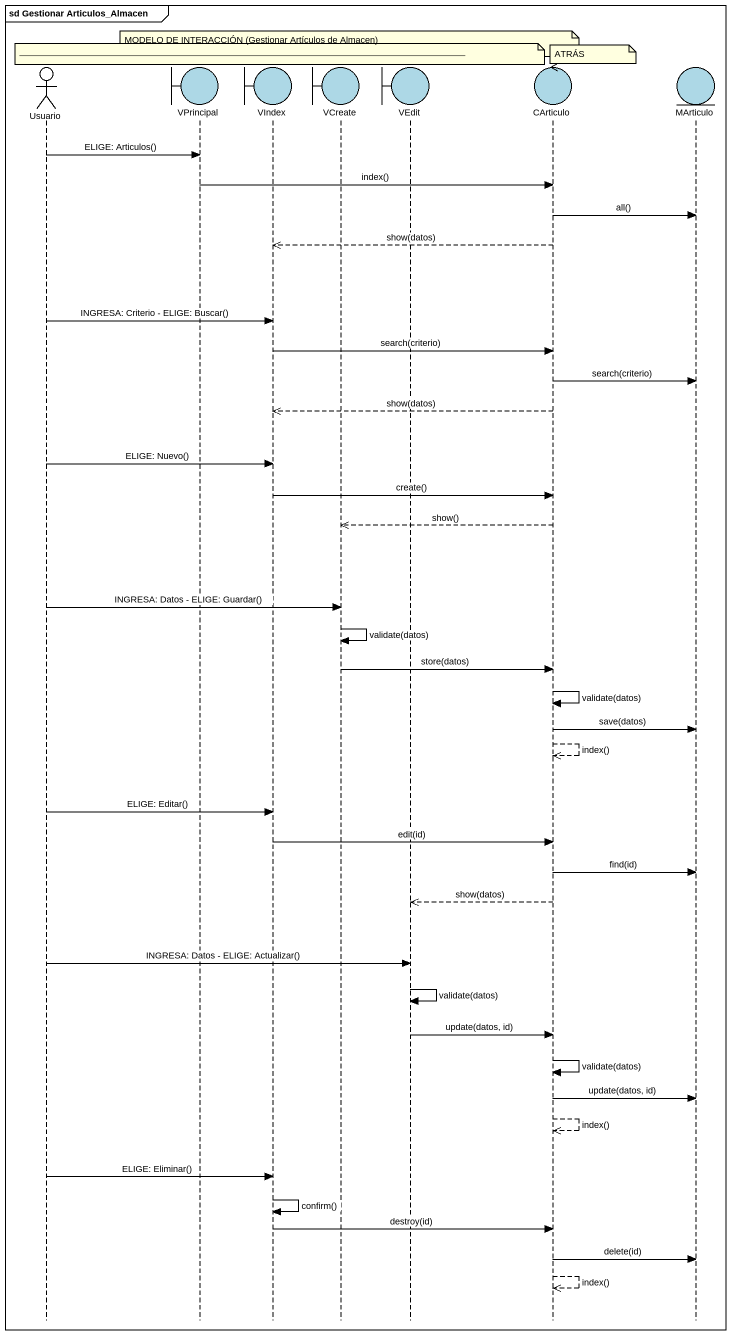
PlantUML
@startuml
mainframe sd Gestionar Articulos_Almacen
hide footbox
actor Usuario #FFFFFF
boundary VPrincipal #ADD8E6
boundary VIndex #ADD8E6
boundary VCreate #ADD8E6
boundary VEdit #ADD8E6
control CArticulo #ADD8E6
entity MArticulo #ADD8E6

note over VCreate : MODELO DE INTERACCIÓN (Gestionar Artículos de Almacen)
note over VIndex : ~__~__~__~__~__~__~__~__~__~__~__~__~__~__~__~__~__~__~__~__~__~__~__~__~__~__~__~__~__~__~__~__~__~__~__~__~__~__~__~__~__~__~__~__~__~__~__~__~___
note over CArticulo : ATRÁS
Usuario -> VPrincipal : ELIGE: Articulos()
VPrincipal -> CArticulo : index()
CArticulo -> MArticulo : all()
CArticulo -->> VIndex : show(datos)
Usuario -> VIndex : INGRESA: Criterio - ELIGE: Buscar()
VIndex -> CArticulo : search(criterio)
CArticulo -> MArticulo : search(criterio)
CArticulo -->> VIndex : show(datos)
Usuario -> VIndex : ELIGE: Nuevo()
VIndex -> CArticulo : create()
CArticulo -->> VCreate : show()
Usuario -> VCreate : INGRESA: Datos - ELIGE: Guardar()
VCreate -> VCreate : validate(datos)
VCreate -> CArticulo : store(datos)
CArticulo -> CArticulo : validate(datos)
CArticulo -> MArticulo : save(datos)
CArticulo -->> CArticulo : index()
Usuario -> VIndex : ELIGE: Editar()
VIndex -> CArticulo : edit(id)
CArticulo -> MArticulo : find(id)
CArticulo -->> VEdit : show(datos)
Usuario -> VEdit : INGRESA: Datos - ELIGE: Actualizar()
VEdit -> VEdit : validate(datos)
VEdit -> CArticulo : update(datos, id)
CArticulo -> CArticulo : validate(datos)
CArticulo -> MArticulo : update(datos, id)
CArticulo -->> CArticulo : index()
Usuario -> VIndex : ELIGE: Eliminar()
VIndex -> VIndex : confirm()
VIndex -> CArticulo : destroy(id)
CArticulo -> MArticulo : delete(id)
CArticulo -->> CArticulo : index()
@enduml
